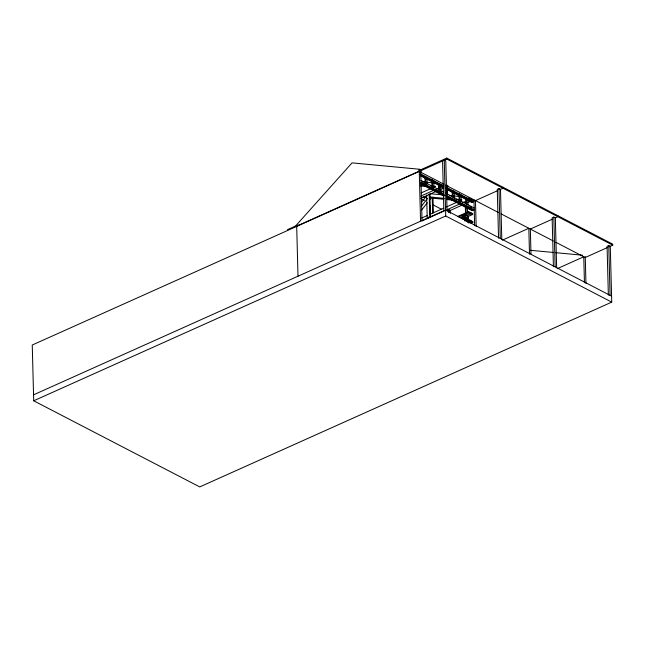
<?xml version="1.0" encoding="UTF-8"?>
<svg xmlns="http://www.w3.org/2000/svg" width="645" height="645" viewBox="0 0 645 645"><rect width="100%" height="100%" fill="white"/><g stroke="black" fill="none" stroke-linecap="round" stroke-linejoin="round"><path stroke-width="0.97" d="M421.048 170.143L419.258 169.216L418.952 171.28L443.816 184.18M421.709 202.111L425.99 196.612L424.023 196.427M421.314 206.368L427.474 198.45M421.733 209.915L427.28 202.796M429.739 199.627L430.973 198.047L443.671 199.249M296.692 226.403L298.038 224.903M609.074 246.809L612.75 245.165L612.726 244.165L446.775 158.081L419.226 170.433L420.556 221.227M418.952 171.28L296.394 226.25L295.958 225.565L352.065 162.871L419.258 169.216M612.75 245.165L446.8 159.081L32.25 345.019L33.709 400.795L199.74 486.919L611.742 302.118L610.283 246.342L608.775 245.56L607.074 246.317L608.356 295.12M420.089 172.521L420.766 172.215L422.04 221.017M426.547 186.349L427.224 186.05M421.08 192.952L430.207 188.856M433.859 187.219L435.689 186.405L430.804 185.945M432.666 188.872L431.989 189.178L431.723 179.213M433.343 189.88L434.021 189.574M420.782 196.112L433.585 190.372M436.326 189.138L441.817 186.679M421.217 198.112L436.77 191.138M440.422 189.493L443.171 188.259M438.785 192.702L439.463 192.395L439.229 183.438M440.148 193.411L440.825 193.105L440.591 184.139M446.945 196.935L447.63 196.636M452.387 199.756L453.064 199.458M453.749 200.466L454.427 200.16L454.193 191.194M421.741 218.018L427.224 215.567M429.957 214.333L443.655 208.198M446.388 206.964L457.345 202.054M426.627 195.048L427.224 217.857L429.772 216.712L430.521 217.107L429.909 193.702M33.556 394.821L445.558 210.012L611.589 296.144M422.306 220.792L444.26 210.947M447.001 209.714L459.804 203.973M462.554 202.74L468.036 200.281M460.554 203.989L461.231 203.691M450.395 213.406L450.315 210.423L448.96 209.714L448.275 210.02L448.331 212.011M465.23 202.417L465.908 202.111M449.638 210.73L462.078 205.15M467.56 202.683L470.31 201.458M473.285 200.119L473.962 199.813L474.639 225.71M501.786 239.182L500.48 189.38L498.964 188.598L497.271 189.364L498.553 238.158M497.513 190.71L475.478 200.595L476.155 226.492M500.27 189.477L503.019 188.243L502.995 187.244M33.709 400.795L445.719 215.994L611.742 302.118M465.988 206.819L466.674 206.513M467.351 207.521L468.028 207.214M457.547 216.535L468.536 211.608L472.616 213.721L472.632 214.519L467.633 216.76M458.482 216.922L468.552 212.399L472.632 214.519M464.537 214.495L463.852 214.801L463.9 216.591L467.681 218.558L468.359 218.252L468.31 216.454L464.537 214.495L464.577 216.293L468.359 218.252M459.845 217.623L462.586 216.389M465.335 215.164L469.915 213.108L469.891 212.31M463.223 216.897L463.175 215.108L462.497 215.406L462.546 217.204L463.223 216.897L466.246 218.47M463.9 216.591L464.577 216.293M461.199 218.333L463.949 217.099M466.698 215.865L471.277 213.809L471.253 213.019M462.562 219.034L465.311 217.8M464.634 220.098L467.383 218.865L472.825 221.686L472.841 222.485L471.011 223.307M464.658 220.896L467.399 219.663L472.841 222.485M466.021 221.598L468.762 220.372L468.738 219.574M467.375 222.307L470.124 221.074L470.1 220.276M468.738 223.009L471.479 221.783L471.463 220.985M502.302 240.174L528.827 228.274L529.505 254.17M556.651 267.643L555.345 217.841L553.829 217.059L552.136 217.817L553.418 266.619M552.378 219.171L530.343 229.056L530.988 253.961M555.135 217.937L557.885 216.704L557.861 215.704M557.24 268.675L583.765 256.775L584.443 282.671M585.2 257.516L607.243 247.632M422.523 181.874L431.489 182.72M433.488 182.914L435.48 183.099M421.04 185.018L423.967 185.292M420.379 185.921L426.24 186.47M430.796 193.782L442.76 194.911M449.742 195.572L459.708 196.515M429.683 196.959L444.332 198.346M446.284 198.531L450.194 198.902M456.047 199.45L461.909 200.006M421.387 197.136L426.297 197.604M446.598 199.523L452.459 200.071M530.432 250.292L553.499 252.469M555.498 252.655L582.58 255.218M445.59 185.099L498.537 212.56M501.141 213.914L553.346 240.996M555.772 242.254L585.281 257.557M468.851 197.822L472.398 199.66M443.865 185.97L420.806 174.013L420.129 174.311L443.188 186.276M445.639 186.889L474.01 201.611L473.333 201.909L445.848 187.655M420.338 175.077L431.868 181.06M433.642 181.979L443.397 187.034M446.058 188.421L459.353 195.314M461.127 196.233L472.656 202.216L471.979 202.522L467.544 200.224M420.548 175.843L424.982 178.141M426.756 179.06L432.077 181.826M433.851 182.745L443.607 187.8M447.146 189.638L465.771 199.297M420.975 180.382L443.147 191.879M445.808 193.266L474.18 207.98M438.923 190.348L440.696 191.267M469.955 206.448L471.729 207.368M421.024 182.18L443.188 193.677M445.848 195.056L474.228 209.778L473.551 210.077L446.945 196.282M421.233 182.938L444.284 194.903M420.556 183.245L444.494 195.661M446.267 196.58L472.866 210.383L472.188 210.689L446.477 197.346M420.766 184.01L443.816 195.967M462.546 217.204L466.327 219.163M420.927 198.587L424.499 200.442M433.448 205.086L441.494 209.262M427.224 217.857L427.982 218.244M608.775 245.56L610.073 295.362M585.257 256.565L585.958 283.453M553.829 217.059L555.135 266.861M498.964 188.598L500.27 238.4M468.536 211.608L468.552 212.399M467.794 198.257L467.98 205.223M467.399 207.795L467.528 212.777M467.383 218.865L467.399 219.663M466.432 197.547L466.617 204.521M465.754 197.854L465.916 203.828M466.037 207.093L466.198 213.068M466.327 218.05L466.375 220.042M465.335 206.4L465.521 213.374M465.625 217.357L465.698 220.34M460.998 194.726L461.175 201.7M459.635 194.016L459.869 202.982L459.192 203.288L458.934 193.331M452.83 190.493L453.016 197.467M452.153 190.799L452.314 196.773M448.96 209.714L449.033 212.705M447.719 185.22L447.743 186.212M446.775 158.081L446.8 159.081M447.388 187.671L447.574 194.637M447.074 210.802L445.768 161L444.252 160.218L445.719 215.994M446.058 187.961L446.211 193.935M442.559 160.976L443.865 210.778M438.552 183.736L438.705 189.719M433.787 180.616L433.972 187.582M432.988 197.217L433.392 212.826M432.432 179.907L432.61 186.881M432.255 197.797L432.666 213.406M429.884 205.537L430.118 214.463M429.183 194.282L429.772 216.712M427.014 178.076L427.167 184.059M425.627 176.375L425.861 185.341L425.184 185.647L424.95 176.682M421.491 171.61L421.516 172.61M297.998 276.205L296.668 225.532L287.517 229.636L287.541 230.515"/></g></svg>
